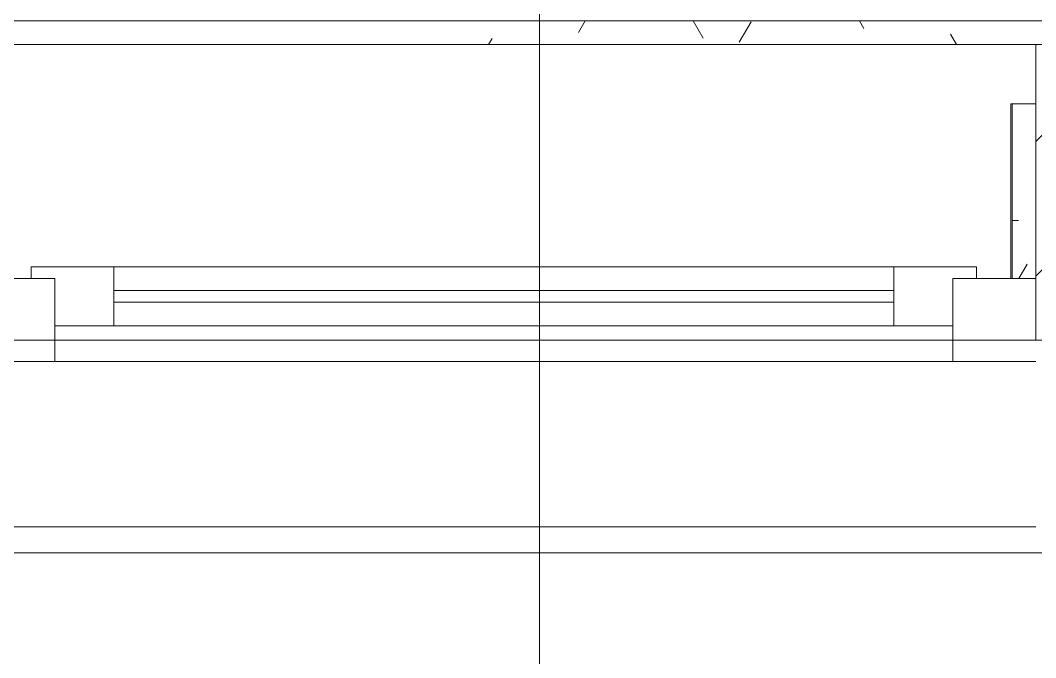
# Model space of a CAD drawing. Header units: millimetres. Extents: x -213911 to 415037, y -3642 to 107391.
# Drawn here: x 98235 to 99095, y 78817 to 79357 of the extents above; entities that cross this region are included whole.
import ezdxf

# ---------------------------------------------------------------- set-up
doc = ezdxf.new("R2010")
doc.units = ezdxf.units.MM
for name, color, linetype, lineweight in [('A-FLOR', 7, 'Continuous', 9), ('A-GLAZ', 7, 'Continuous', 9), ('A-GLAZ-1', 7, 'Continuous', 5), ('A-WALL', 7, 'Continuous', 5), ('I-WALL', 7, 'Continuous', 5), ('S-COLS', 7, 'Continuous', 9), ('S-COLS-1', 7, 'Continuous', 5), ('Оси', 7, 'Continuous', 9)]:
    doc.layers.add(name, color=color, linetype=linetype, lineweight=lineweight)
doc.layers.add('A-WALL-1', color=9, linetype='Continuous', lineweight=5, true_color=0x808080)
doc.layers.add('A-WALL-FNSH-1', color=9, linetype='Continuous', lineweight=5, true_color=0x808080)
pattern_1 = [(0, (0, 0), (243.84, 60.96), [20.117, -162.763, 20.117, -162.763, -975.36]), (0, (0, 0), (243.84, 60.96), [-365.76, 20.117, -345.643, 20.117, -162.763, -426.72]), (0, (0, 0), (243.84, 60.96), [-914.4, 20.117, -101.803, 20.117, -284.683]), (120, (91.44, 30.48), (-174.71291, 180.691634), [20.117, -162.763, 20.117, -162.763, -975.36]), (120, (91.44, 30.48), (-174.71291, 180.691634), [-365.76, 20.117, -345.643, 20.117, -162.763, -426.72]), (120, (91.44, 30.48), (-174.71291, 180.691634), [-914.4, 20.117, -101.803, 20.117, -284.683]), (240, (121.92, 152.4), (-69.12709, -241.651634), [20.117, -162.763, 20.117, -162.763, -975.36]), (240, (121.92, 152.4), (-69.12709, -241.651634), [-365.76, 20.117, -345.643, 20.117, -162.763, -426.72]), (240, (121.92, 152.4), (-69.12709, -241.651634), [-914.4, 20.117, -101.803, 20.117, -284.683])]

# ---------------------------------------------------------------- blocks, each defined once
blk = doc.blocks.new('120_Окно_СКБ_1Ст - 120_Окно_СКБ_1Ст 900х2500_h_ с форточкой-22876038-Объем проектирования 1 этажа')
at = {"layer": 'A-GLAZ'}
for p, q in [((-450, -57), (-380, -57)), ((-380, -57), (-380, -127)), ((380, -127), (380, -57)), ((380, -57), (450, -57)), ((380, -87), (-380, -87)), ((-380, -87), (-380, -127)), ((-330, -137), (-330, -87)), ((330, -137), (330, -87)), ((380, -127), (380, -87)), ((-380, -127), (-450, -127)), ((-380, -127), (-400, -127)), ((-400, -127), (-400, -137)), ((450, -127), (380, -127)), ((400, -127), (380, -127)), ((400, -137), (400, -127)), ((-400, -137), (400, -137)), ((400, -137), (-400, -137))]:
    blk.add_line(p, q, dxfattribs=at)
at = {"layer": 'A-GLAZ-1'}
for p, q in [((450, -57), (-450, -57)), ((-330, -107), (330, -107)), ((330, -117), (-330, -117)), ((-430, -127), (-400, -127)), ((400, -127), (430, -127))]:
    blk.add_line(p, q, dxfattribs=at)
blk = doc.blocks.new('BSC_Колонна _Прямоугольная - 250х900-23282983-Объем проектирования 1 этажа')
at = {"layer": 'S-COLS-1'}
h = blk.add_hatch(dxfattribs=at)
h.set_pattern_fill('FP_91', color=256, style=0, pattern_type=2)
h.set_pattern_definition([(45, (-99480, -25), (-114.04925, 114.04925), []), (45, (-99365.95, -25), (-114.04925, 114.04925), [201.613, -40.323, 6.706, -33.617])])
h.paths.add_polyline_path([(450, -125), (450, 125), (-450, 125), (-450, -125)])
for p, q in [((450, 125), (-450, 125)), ((-450, 125), (-450, -125)), ((-450, -125), (450, -125))]:
    blk.add_line(p, q, dxfattribs=at)
blk = doc.blocks.new('1floor')
at = {"layer": 'I-WALL'}
h = blk.add_hatch(dxfattribs=at)
h.set_pattern_fill('FP_191', color=256, style=0, pattern_type=2)
h.set_pattern_definition(pattern_1)
h.paths.add_polyline_path([(101283.07, 150), (101570, 150), (101570, 170), (98150, 170), (98150, 150), (100767.3, 150)])
h = blk.add_hatch(dxfattribs=at)
h.set_pattern_fill('FP_191', color=256, style=0, pattern_type=2)
h.set_pattern_definition(pattern_1)
h.paths.add_polyline_path([(99010, -48), (99030, -48), (99030, 100), (99010, 100), (99010, -38)])
at = {"layer": 'A-FLOR'}
blk.add_line((101570, 170), (98150, 170), dxfattribs=at)
at = {"layer": 'A-WALL'}
for p, q in [((94530, -100), (99030, -100)), ((99030, -258), (98130, -258)), ((108030, -280), (89180, -280))]:
    blk.add_line(p, q, dxfattribs=at)
at = {"layer": 'A-WALL-1'}
for p, q in [((98150, 150), (99030, 150)), ((99030, 100), (99010, 100)), ((99010, 100), (99010, -48)), ((99030, 100), (99010, 100)), ((99010, -48), (99030, -48)), ((99010, -48), (99030, -48))]:
    blk.add_line(p, q, dxfattribs=at)
at = {"layer": 'A-WALL-FNSH-1'}
for p, q in [((99010, 100), (99009, 100)), ((99009, 100), (99009, -48)), ((99010, 100), (99009, 100)), ((99009, -48), (99010, -48)), ((99009, -48), (99010, -48))]:
    blk.add_line(p, q, dxfattribs=at)
at = {"layer": 'I-WALL'}
blk.add_line((99030, -100), (98130, -100), dxfattribs=at)
at = {"layer": 'Оси'}
blk.add_line((98610, -1906.26), (98610, 3093.74), dxfattribs=at)
at = {"layer": 'A-GLAZ', "color": 3, "rotation": 180}
blk.add_blockref('120_Окно_СКБ_1Ст - 120_Окно_СКБ_1Ст 900х2500_h_ с форточкой-22876038-Объем проектирования 1 этажа', (98580, -175), dxfattribs=at)
at = {"layer": 'S-COLS'}
blk.add_blockref('BSC_Колонна _Прямоугольная - 250х900-23282983-Объем проектирования 1 этажа', (99480, 25), dxfattribs=at)

msp = doc.modelspace()

# ---------------------------------------------------------------- block references
msp.add_blockref('1floor', (64.7, 79186.05))

doc.saveas('drawing.dxf')
